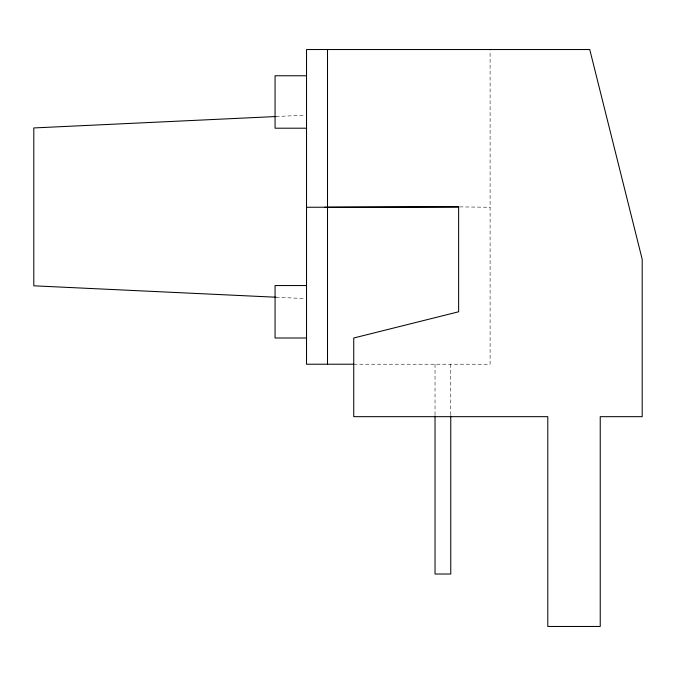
<?xml version="1.0" encoding="UTF-8"?>
<svg xmlns="http://www.w3.org/2000/svg" width="676" height="676" viewBox="0 0 676 676"><rect width="100%" height="100%" fill="white"/><g stroke="black" fill="none" stroke-linecap="round" stroke-linejoin="round"><path stroke-width="0.51" stroke-dasharray="3.38 2.54" d="M275.994 116.534L305.476 115.148M353.734 364.22L490.1 364.22L490.1 50.59M459.68 206.89L490.1 207.27M275.994 297.229L305.476 298.615M450.765 364.22L450.765 414.827M435.031 364.22L435.031 414.827"/><path stroke-width="1.01" d="M324.776 207.27L458.632 206.881L458.632 311.78L353.734 338L353.734 416.67L547.797 416.67L547.797 626.466L600.237 626.466L600.237 416.67L642.2 416.67L642.2 259.33L589.751 49.534L306.532 49.534L306.532 364.22L353.734 364.22M275.994 116.534L33.8 127.941L33.8 285.813L275.994 297.229M458.632 206.881L306.532 207.27M306.532 75.763L275.064 75.763L275.064 128.203L306.532 128.203M306.532 285.551L275.064 285.551L275.064 338L306.532 338M450.765 415.884L450.765 574.017L435.031 574.017L435.031 415.884M327.514 49.534L327.514 364.22"/></g></svg>
